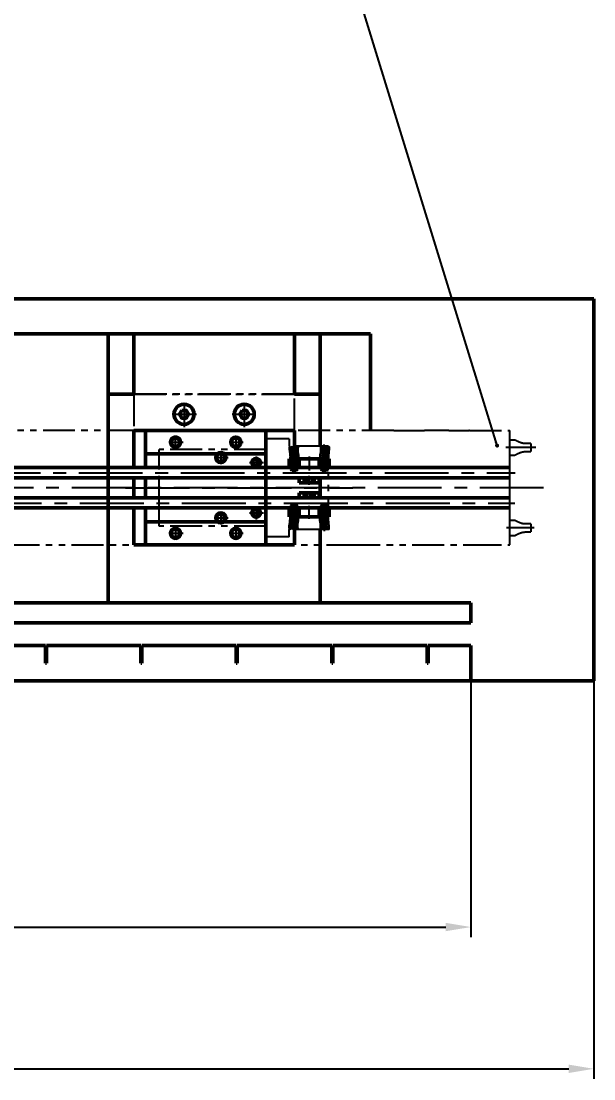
# Model space of a CAD drawing. Header units: millimetres. Extents: x 0 to 1189, y 0 to 841.
# Drawn here: x 484.8 to 598.9, y 188.4 to 398.9 of the extents above; entities that cross this region are included whole.
import ezdxf

# ---------------------------------------------------------------- set-up
doc = ezdxf.new("R2010")
doc.units = ezdxf.units.MM
doc.header["$PDSIZE"] = -1
doc.linetypes.add('CENTERX2', pattern=[20.32, 12.7, -2.54, 2.54, -2.54])
doc.linetypes.add('PHANTOM', pattern=[12.7, 6.35, -1.27, 1.27, -1.27, 1.27, -1.27])
for name, color, linetype in [('中心线', 1, 'CENTERX2'), ('剖面线', 6, 'Continuous'), ('双点划线', 2, 'PHANTOM'), ('尺寸线', 3, 'Continuous'), ('符号', 4, 'Continuous')]:
    doc.layers.add(name, color=color, linetype=linetype)
doc.layers.add('粗实线', color=255, linetype='Continuous', lineweight=50)
doc.dimstyles.new('SLDDIMSTYLE1', dxfattribs={"dimtxt": 0.18, "dimasz": 0.8, "dimexe": 0, "dimexo": 0.0625, "dimgap": 0, "dimtad": 0, "dimtih": 1, "dimtoh": 1, "dimdec": 0, "dimrnd": 1e-09, "dimzin": 0, "dimdsep": 46, "dimtxsty": 'Standard', "dimblk1": 'DOT', "dimblk2": 'DOT', "dimsah": 1, "dimcen": 0.09, "dimadec": 0, "dimazin": 0, "dimtfac": 0.8, "dimtdec": 0, "dimtofl": 0, "dimtmove": 0, "dimatfit": 3, "dimldrblk": 'DOT', "dimfxl": 0, "dimfrac": 2, "dimtolj": 1, "dimtzin": 0, "dimarcsym": 0})
doc.dimstyles.new('副本 ISO-25', dxfattribs={"dimscale": 2, "dimtxt": 2.5, "dimasz": 2.5, "dimexe": 1, "dimexo": 0, "dimtad": 1, "dimtoh": 1, "dimlfac": 5, "dimdsep": 46, "dimtxsty": 'Standard', "dimcen": 2.5, "dimclrd": 3, "dimclre": 3, "dimadec": 0, "dimazin": 0, "dimtfac": 1, "dimtmove": 0, "dimatfit": 3, "dimfxl": 0, "dimarcsym": 0})

# ---------------------------------------------------------------- blocks, each defined once
blk = doc.blocks.new('_Dot')
at = {"color": 0, "linetype": 'ByBlock', "lineweight": -2}
blk.add_line((-0.5, 0), (-1, 0), dxfattribs=at)
at = {"color": 0, "linetype": 'ByBlock', "const_width": 0.5}
blk.add_lwpolyline([(-0.25, 0, 1), (0.25, 0, 1)], format="xyb", close=True, dxfattribs=at)
blk = doc.blocks.new('*D162')
at = {"layer": 'Defpoints', "color": 0}
for p in [(598.9, 267.67), (138.9, 215.67), (598.9, 190.45)]:
    blk.add_point(p, dxfattribs=at)
at = {"layer": '尺寸线', "color": 3, "lineweight": -2}
for p, q in [((598.9, 267.67), (598.9, 188.45)), ((138.9, 215.67), (138.9, 188.45)), ((143.9, 190.45), (593.9, 190.45))]:
    blk.add_line(p, q, dxfattribs=at)
at = {"layer": '尺寸线', "color": 3}
for points in [[(143.9, 191.28), (143.9, 189.62), (138.9, 190.45)], [(593.9, 191.28), (593.9, 189.62), (598.9, 190.45)]]:
    blk.add_solid(points, dxfattribs=at)
at = {"layer": '尺寸线', "color": 0, "insert": (368.9, 194.2), "char_height": 5, "attachment_point": 5}
blk.add_mtext('2800', dxfattribs=at)
blk = doc.blocks.new('*D163')
at = {"layer": 'Defpoints', "color": 0}
for p in [(373.4, 267.67), (574.4, 267.67), (574.4, 218.65)]:
    blk.add_point(p, dxfattribs=at)
at = {"layer": '尺寸线', "color": 3, "lineweight": -2}
for p, q in [((373.4, 267.67), (373.4, 216.65)), ((574.4, 267.67), (574.4, 216.65)), ((378.4, 218.65), (569.4, 218.65))]:
    blk.add_line(p, q, dxfattribs=at)
at = {"layer": '尺寸线', "color": 3}
for points in [[(378.4, 219.49), (378.4, 217.82), (373.4, 218.65)], [(569.4, 219.49), (569.4, 217.82), (574.4, 218.65)]]:
    blk.add_solid(points, dxfattribs=at)
at = {"layer": '尺寸线', "color": 0, "insert": (473.9, 222.4), "char_height": 5, "attachment_point": 5}
blk.add_mtext('1505', dxfattribs=at)

msp = doc.modelspace()

# ---------------------------------------------------------------- hatches: boundary and pattern name
at = {"layer": '剖面线'}
h = msp.add_hatch(dxfattribs=at)
h.set_pattern_fill('ANSI31', color=256, scale=0.1)
edge = h.paths.add_edge_path()
edge.add_line((538.9603, 314.3306), (538.2826, 314.3306))
edge.add_spline(control_points=[(538.2826, 314.3306), (538.2627, 314.2237), (538.181, 313.6395), (538.351, 312.8018), (538.4562, 312.072), (538.4763, 311.8306)], knot_values=[0.81672951, 0.81672951, 0.81672951, 0.81672951, 1.14486421, 2.60428999, 3.32940015, 3.32940015, 3.32940015, 3.32940015], degree=3, periodic=0)
edge.add_line((538.4763, 311.8306), (538.9603, 311.8306))
edge.add_line((538.9603, 311.8306), (538.9603, 313.0306))
edge.add_line((538.9603, 313.0306), (538.9603, 314.3306))
edge = h.paths.add_edge_path()
edge.add_spline(control_points=[(540.0778, 311.8306), (540.0937, 311.9575), (540.1432, 312.5455), (539.8629, 313.3809), (539.9702, 314.0814), (540.0302, 314.3306)], knot_values=[0.75112473, 0.75112473, 0.75112473, 0.75112473, 1.13114053, 2.51048572, 3.2751114, 3.2751114, 3.2751114, 3.2751114], degree=3, periodic=0)
edge.add_line((540.0302, 314.3306), (539.4603, 314.3306))
edge.add_line((539.4603, 314.3306), (539.4603, 313.0306))
edge.add_line((539.4603, 313.0306), (539.4603, 311.8306))
edge.add_line((539.4603, 311.8306), (539.5603, 311.8306))
edge.add_line((539.5603, 311.8306), (540.0778, 311.8306))
h.paths.add_polyline_path([(539.4603, 314.3306), (539.4103, 314.3306), (539.4103, 313.0806), (539.4603, 313.0306)])
h.paths.add_polyline_path([(539.0103, 314.3306), (538.9603, 314.3306), (538.9603, 313.0306), (539.0103, 313.0806)])
h = msp.add_hatch(dxfattribs=at)
h.set_pattern_fill('ANSI31', color=256, scale=0.1)
edge = h.paths.add_edge_path()
edge.add_line((545.4603, 314.3306), (546.138, 314.3306))
edge.add_spline(control_points=[(546.138, 314.3306), (546.1579, 314.2237), (546.2396, 313.6395), (546.0696, 312.8018), (545.9644, 312.072), (545.9443, 311.8306)], knot_values=[0.81672951, 0.81672951, 0.81672951, 0.81672951, 1.14486421, 2.60428999, 3.32940015, 3.32940015, 3.32940015, 3.32940015], degree=3, periodic=0)
edge.add_line((545.9443, 311.8306), (545.4603, 311.8306))
edge.add_line((545.4603, 311.8306), (545.4603, 313.0306))
edge.add_line((545.4603, 313.0306), (545.4603, 314.3306))
edge = h.paths.add_edge_path()
edge.add_spline(control_points=[(544.3428, 311.8306), (544.3269, 311.9575), (544.2773, 312.5455), (544.5576, 313.3809), (544.4504, 314.0814), (544.3904, 314.3306)], knot_values=[0.75112473, 0.75112473, 0.75112473, 0.75112473, 1.13114053, 2.51048572, 3.2751114, 3.2751114, 3.2751114, 3.2751114], degree=3, periodic=0)
edge.add_line((544.3904, 314.3306), (544.9603, 314.3306))
edge.add_line((544.9603, 314.3306), (544.9603, 313.0306))
edge.add_line((544.9603, 313.0306), (544.9603, 311.8306))
edge.add_line((544.9603, 311.8306), (544.8603, 311.8306))
edge.add_line((544.8603, 311.8306), (544.3428, 311.8306))
h.paths.add_polyline_path([(544.9603, 314.3306), (545.0103, 314.3306), (545.0103, 313.0806), (544.9603, 313.0306)])
h.paths.add_polyline_path([(545.4103, 314.3306), (545.4603, 314.3306), (545.4603, 313.0306), (545.4103, 313.0806)])
h = msp.add_hatch(dxfattribs=at)
h.set_pattern_fill('ANSI31', color=256, scale=0.1, angle=90)
edge = h.paths.add_edge_path()
edge.add_line((538.8603, 311.8306), (538.4763, 311.8306))
edge.add_spline(control_points=[(538.4763, 311.8306), (538.4785, 311.8049), (538.4805, 311.7791), (538.4823, 311.7534)], knot_values=[3.32940015, 3.32940015, 3.32940015, 3.32940015, 3.40673486, 3.40673486, 3.40673486, 3.40673486], degree=3, periodic=0)
edge.add_spline(control_points=[(538.4823, 311.7534), (538.4885, 311.665), (538.4926, 311.5767), (538.494, 311.4886)], knot_values=[3.40673486, 3.40673486, 3.40673486, 3.40673486, 3.6725609, 3.6725609, 3.6725609, 3.6725609], degree=3, periodic=0)
edge.add_spline(control_points=[(538.494, 311.4886), (538.4953, 311.4141), (538.4946, 311.3398), (538.4918, 311.2655)], knot_values=[3.6725609, 3.6725609, 3.6725609, 3.6725609, 3.89739055, 3.89739055, 3.89739055, 3.89739055], degree=3, periodic=0)
edge.add_spline(control_points=[(538.4918, 311.2655), (538.4902, 311.2234), (538.4855, 311.1372), (538.4777, 311.0513), (538.4729, 311.0073)], knot_values=[3.89739055, 3.89739055, 3.89739055, 3.89739055, 4.02508455, 4.15888403, 4.15888403, 4.15888403, 4.15888403], degree=3, periodic=0)
edge.add_spline(control_points=[(538.4729, 311.0073), (538.4609, 310.8977), (538.4442, 310.7884), (538.4239, 310.6793)], knot_values=[4.15888403, 4.15888403, 4.15888403, 4.15888403, 4.49301728, 4.49301728, 4.49301728, 4.49301728], degree=3, periodic=0)
edge.add_spline(control_points=[(538.4239, 310.6793), (538.4071, 310.5892), (538.3879, 310.4993), (538.3667, 310.4095)], knot_values=[4.49301728, 4.49301728, 4.49301728, 4.49301728, 4.76923189, 4.76923189, 4.76923189, 4.76923189], degree=3, periodic=0)
edge.add_spline(control_points=[(538.3667, 310.4095), (538.3389, 310.2913), (538.3078, 310.1734), (538.275, 310.0556)], knot_values=[4.76923189, 4.76923189, 4.76923189, 4.76923189, 5.13284804, 5.13284804, 5.13284804, 5.13284804], degree=3, periodic=0)
edge.add_line((538.275, 310.0556), (538.8603, 310.0556))
edge.add_line((538.8603, 310.0556), (538.8603, 311.8306))
edge = h.paths.add_edge_path()
edge.add_spline(control_points=[(540.0089, 311.3783), (540.0316, 311.524), (540.0572, 311.6704), (540.076, 311.8168)], knot_values=[3.28886273, 3.28886273, 3.28886273, 3.28886273, 3.72730262, 3.72730262, 3.72730262, 3.72730262], degree=3, periodic=0)
edge.add_spline(control_points=[(540.076, 311.8168), (540.0766, 311.8214), (540.0772, 311.826), (540.0778, 311.8306)], knot_values=[3.2751114, 3.2751114, 3.2751114, 3.2751114, 3.28886273, 3.28886273, 3.28886273, 3.28886273], degree=3, periodic=0)
edge.add_line((540.0778, 311.8306), (539.5603, 311.8306))
edge.add_line((539.5603, 311.8306), (539.5603, 310.0556))
edge.add_line((539.5603, 310.0556), (540.0992, 310.0556))
edge.add_spline(control_points=[(540.0992, 310.0556), (540.0795, 310.1135), (540.0612, 310.1714), (540.0447, 310.2295)], knot_values=[4.89964344, 4.89964344, 4.89964344, 4.89964344, 5.08111219, 5.08111219, 5.08111219, 5.08111219], degree=3, periodic=0)
edge.add_spline(control_points=[(540.0447, 310.2295), (540.0322, 310.2735), (540.0207, 310.3176), (540.0104, 310.3618)], knot_values=[4.76213107, 4.76213107, 4.76213107, 4.76213107, 4.89964344, 4.89964344, 4.89964344, 4.89964344], degree=3, periodic=0)
edge.add_spline(control_points=[(540.0104, 310.3618), (539.9978, 310.4159), (539.9871, 310.4701), (539.9785, 310.5245)], knot_values=[4.59392846, 4.59392846, 4.59392846, 4.59392846, 4.76213107, 4.76213107, 4.76213107, 4.76213107], degree=3, periodic=0)
edge.add_spline(control_points=[(539.9785, 310.5245), (539.9716, 310.5678), (539.9662, 310.6113), (539.9623, 310.6548)], knot_values=[4.45980593, 4.45980593, 4.45980593, 4.45980593, 4.59392846, 4.59392846, 4.59392846, 4.59392846], degree=3, periodic=0)
edge.add_spline(control_points=[(539.9623, 310.6548), (539.9607, 310.6722), (539.958, 310.7082), (539.9564, 310.7443), (539.9559, 310.7629)], knot_values=[4.34920289, 4.34920289, 4.34920289, 4.34920289, 4.40274412, 4.45980593, 4.45980593, 4.45980593, 4.45980593], degree=3, periodic=0)
edge.add_spline(control_points=[(539.9559, 310.7629), (539.9546, 310.8065), (539.9548, 310.8501), (539.9563, 310.8939)], knot_values=[4.21581032, 4.21581032, 4.21581032, 4.21581032, 4.34920289, 4.34920289, 4.34920289, 4.34920289], degree=3, periodic=0)
edge.add_spline(control_points=[(539.9563, 310.8939), (539.9616, 311.0542), (539.9835, 311.2158), (540.0089, 311.3783)], knot_values=[3.72730262, 3.72730262, 3.72730262, 3.72730262, 4.21581032, 4.21581032, 4.21581032, 4.21581032], degree=3, periodic=0)
h = msp.add_hatch(dxfattribs=at)
h.set_pattern_fill('ANSI31', color=256, scale=0.1, angle=90)
edge = h.paths.add_edge_path()
edge.add_line((545.5603, 311.8306), (545.9443, 311.8306))
edge.add_spline(control_points=[(545.9443, 311.8306), (545.9421, 311.8049), (545.9401, 311.7791), (545.9383, 311.7534)], knot_values=[3.32940015, 3.32940015, 3.32940015, 3.32940015, 3.40673486, 3.40673486, 3.40673486, 3.40673486], degree=3, periodic=0)
edge.add_spline(control_points=[(545.9383, 311.7534), (545.9321, 311.665), (545.928, 311.5767), (545.9266, 311.4886)], knot_values=[3.40673486, 3.40673486, 3.40673486, 3.40673486, 3.6725609, 3.6725609, 3.6725609, 3.6725609], degree=3, periodic=0)
edge.add_spline(control_points=[(545.9266, 311.4886), (545.9253, 311.4141), (545.926, 311.3398), (545.9288, 311.2655)], knot_values=[3.6725609, 3.6725609, 3.6725609, 3.6725609, 3.89739055, 3.89739055, 3.89739055, 3.89739055], degree=3, periodic=0)
edge.add_spline(control_points=[(545.9288, 311.2655), (545.9304, 311.2234), (545.9351, 311.1372), (545.9429, 311.0513), (545.9477, 311.0073)], knot_values=[3.89739055, 3.89739055, 3.89739055, 3.89739055, 4.02508455, 4.15888403, 4.15888403, 4.15888403, 4.15888403], degree=3, periodic=0)
edge.add_spline(control_points=[(545.9477, 311.0073), (545.9597, 310.8977), (545.9763, 310.7884), (545.9967, 310.6793)], knot_values=[4.15888403, 4.15888403, 4.15888403, 4.15888403, 4.49301728, 4.49301728, 4.49301728, 4.49301728], degree=3, periodic=0)
edge.add_spline(control_points=[(545.9967, 310.6793), (546.0135, 310.5892), (546.0327, 310.4993), (546.0539, 310.4095)], knot_values=[4.49301728, 4.49301728, 4.49301728, 4.49301728, 4.76923189, 4.76923189, 4.76923189, 4.76923189], degree=3, periodic=0)
edge.add_spline(control_points=[(546.0539, 310.4095), (546.0817, 310.2913), (546.1128, 310.1734), (546.1456, 310.0556)], knot_values=[4.76923189, 4.76923189, 4.76923189, 4.76923189, 5.13284804, 5.13284804, 5.13284804, 5.13284804], degree=3, periodic=0)
edge.add_line((546.1456, 310.0556), (545.5603, 310.0556))
edge.add_line((545.5603, 310.0556), (545.5603, 311.8306))
edge = h.paths.add_edge_path()
edge.add_spline(control_points=[(544.4117, 311.3783), (544.3889, 311.524), (544.3634, 311.6704), (544.3446, 311.8168)], knot_values=[3.28886273, 3.28886273, 3.28886273, 3.28886273, 3.72730262, 3.72730262, 3.72730262, 3.72730262], degree=3, periodic=0)
edge.add_spline(control_points=[(544.3446, 311.8168), (544.344, 311.8214), (544.3434, 311.826), (544.3428, 311.8306)], knot_values=[3.2751114, 3.2751114, 3.2751114, 3.2751114, 3.28886273, 3.28886273, 3.28886273, 3.28886273], degree=3, periodic=0)
edge.add_line((544.3428, 311.8306), (544.8603, 311.8306))
edge.add_line((544.8603, 311.8306), (544.8603, 310.0556))
edge.add_line((544.8603, 310.0556), (544.3214, 310.0556))
edge.add_spline(control_points=[(544.3214, 310.0556), (544.341, 310.1135), (544.3593, 310.1714), (544.3759, 310.2295)], knot_values=[4.89964344, 4.89964344, 4.89964344, 4.89964344, 5.08111219, 5.08111219, 5.08111219, 5.08111219], degree=3, periodic=0)
edge.add_spline(control_points=[(544.3759, 310.2295), (544.3884, 310.2735), (544.3999, 310.3176), (544.4102, 310.3618)], knot_values=[4.76213107, 4.76213107, 4.76213107, 4.76213107, 4.89964344, 4.89964344, 4.89964344, 4.89964344], degree=3, periodic=0)
edge.add_spline(control_points=[(544.4102, 310.3618), (544.4228, 310.4159), (544.4335, 310.4701), (544.4421, 310.5245)], knot_values=[4.59392846, 4.59392846, 4.59392846, 4.59392846, 4.76213107, 4.76213107, 4.76213107, 4.76213107], degree=3, periodic=0)
edge.add_spline(control_points=[(544.4421, 310.5245), (544.4489, 310.5678), (544.4544, 310.6113), (544.4583, 310.6548)], knot_values=[4.45980593, 4.45980593, 4.45980593, 4.45980593, 4.59392846, 4.59392846, 4.59392846, 4.59392846], degree=3, periodic=0)
edge.add_spline(control_points=[(544.4583, 310.6548), (544.4599, 310.6722), (544.4626, 310.7082), (544.4642, 310.7443), (544.4647, 310.7629)], knot_values=[4.34920289, 4.34920289, 4.34920289, 4.34920289, 4.40274412, 4.45980593, 4.45980593, 4.45980593, 4.45980593], degree=3, periodic=0)
edge.add_spline(control_points=[(544.4647, 310.7629), (544.466, 310.8065), (544.4658, 310.8501), (544.4643, 310.8939)], knot_values=[4.21581032, 4.21581032, 4.21581032, 4.21581032, 4.34920289, 4.34920289, 4.34920289, 4.34920289], degree=3, periodic=0)
edge.add_spline(control_points=[(544.4643, 310.8939), (544.4589, 311.0542), (544.437, 311.2158), (544.4117, 311.3783)], knot_values=[3.72730262, 3.72730262, 3.72730262, 3.72730262, 4.21581032, 4.21581032, 4.21581032, 4.21581032], degree=3, periodic=0)
h = msp.add_hatch(dxfattribs=at)
h.set_pattern_fill('ANSI31', color=256, scale=0.1, angle=90)
edge = h.paths.add_edge_path()
edge.add_line((538.8603, 300.2806), (538.4763, 300.2806))
edge.add_spline(control_points=[(538.4763, 300.2806), (538.4785, 300.3063), (538.4805, 300.3321), (538.4823, 300.3578)], knot_values=[3.32940015, 3.32940015, 3.32940015, 3.32940015, 3.40673486, 3.40673486, 3.40673486, 3.40673486], degree=3, periodic=0)
edge.add_spline(control_points=[(538.4823, 300.3578), (538.4885, 300.4462), (538.4926, 300.5345), (538.494, 300.6226)], knot_values=[3.40673486, 3.40673486, 3.40673486, 3.40673486, 3.6725609, 3.6725609, 3.6725609, 3.6725609], degree=3, periodic=0)
edge.add_spline(control_points=[(538.494, 300.6226), (538.4953, 300.6971), (538.4946, 300.7714), (538.4918, 300.8457)], knot_values=[3.6725609, 3.6725609, 3.6725609, 3.6725609, 3.89739055, 3.89739055, 3.89739055, 3.89739055], degree=3, periodic=0)
edge.add_spline(control_points=[(538.4918, 300.8457), (538.4902, 300.8878), (538.4855, 300.974), (538.4777, 301.0599), (538.4729, 301.1039)], knot_values=[3.89739055, 3.89739055, 3.89739055, 3.89739055, 4.02508455, 4.15888403, 4.15888403, 4.15888403, 4.15888403], degree=3, periodic=0)
edge.add_spline(control_points=[(538.4729, 301.1039), (538.4609, 301.2135), (538.4442, 301.3228), (538.4239, 301.4319)], knot_values=[4.15888403, 4.15888403, 4.15888403, 4.15888403, 4.49301728, 4.49301728, 4.49301728, 4.49301728], degree=3, periodic=0)
edge.add_spline(control_points=[(538.4239, 301.4319), (538.4071, 301.522), (538.3879, 301.6119), (538.3667, 301.7017)], knot_values=[4.49301728, 4.49301728, 4.49301728, 4.49301728, 4.76923189, 4.76923189, 4.76923189, 4.76923189], degree=3, periodic=0)
edge.add_spline(control_points=[(538.3667, 301.7017), (538.3389, 301.8199), (538.3078, 301.9378), (538.275, 302.0556)], knot_values=[4.76923189, 4.76923189, 4.76923189, 4.76923189, 5.13284804, 5.13284804, 5.13284804, 5.13284804], degree=3, periodic=0)
edge.add_line((538.275, 302.0556), (538.8603, 302.0556))
edge.add_line((538.8603, 302.0556), (538.8603, 300.2806))
edge = h.paths.add_edge_path()
edge.add_spline(control_points=[(540.0089, 300.7329), (540.0316, 300.5872), (540.0572, 300.4408), (540.076, 300.2944)], knot_values=[3.28886273, 3.28886273, 3.28886273, 3.28886273, 3.72730262, 3.72730262, 3.72730262, 3.72730262], degree=3, periodic=0)
edge.add_spline(control_points=[(540.076, 300.2944), (540.0766, 300.2898), (540.0772, 300.2852), (540.0778, 300.2806)], knot_values=[3.2751114, 3.2751114, 3.2751114, 3.2751114, 3.28886273, 3.28886273, 3.28886273, 3.28886273], degree=3, periodic=0)
edge.add_line((540.0778, 300.2806), (539.5603, 300.2806))
edge.add_line((539.5603, 300.2806), (539.5603, 302.0556))
edge.add_line((539.5603, 302.0556), (540.0992, 302.0556))
edge.add_spline(control_points=[(540.0992, 302.0556), (540.0795, 301.9977), (540.0612, 301.9398), (540.0447, 301.8817)], knot_values=[4.89964344, 4.89964344, 4.89964344, 4.89964344, 5.08111219, 5.08111219, 5.08111219, 5.08111219], degree=3, periodic=0)
edge.add_spline(control_points=[(540.0447, 301.8817), (540.0322, 301.8377), (540.0207, 301.7936), (540.0104, 301.7494)], knot_values=[4.76213107, 4.76213107, 4.76213107, 4.76213107, 4.89964344, 4.89964344, 4.89964344, 4.89964344], degree=3, periodic=0)
edge.add_spline(control_points=[(540.0104, 301.7494), (539.9978, 301.6953), (539.9871, 301.6411), (539.9785, 301.5867)], knot_values=[4.59392846, 4.59392846, 4.59392846, 4.59392846, 4.76213107, 4.76213107, 4.76213107, 4.76213107], degree=3, periodic=0)
edge.add_spline(control_points=[(539.9785, 301.5867), (539.9716, 301.5434), (539.9662, 301.4999), (539.9623, 301.4564)], knot_values=[4.45980593, 4.45980593, 4.45980593, 4.45980593, 4.59392846, 4.59392846, 4.59392846, 4.59392846], degree=3, periodic=0)
edge.add_spline(control_points=[(539.9623, 301.4564), (539.9607, 301.439), (539.958, 301.403), (539.9564, 301.3669), (539.9559, 301.3483)], knot_values=[4.34920289, 4.34920289, 4.34920289, 4.34920289, 4.40274412, 4.45980593, 4.45980593, 4.45980593, 4.45980593], degree=3, periodic=0)
edge.add_spline(control_points=[(539.9559, 301.3483), (539.9546, 301.3047), (539.9548, 301.2611), (539.9563, 301.2173)], knot_values=[4.21581032, 4.21581032, 4.21581032, 4.21581032, 4.34920289, 4.34920289, 4.34920289, 4.34920289], degree=3, periodic=0)
edge.add_spline(control_points=[(539.9563, 301.2173), (539.9616, 301.057), (539.9835, 300.8954), (540.0089, 300.7329)], knot_values=[3.72730262, 3.72730262, 3.72730262, 3.72730262, 4.21581032, 4.21581032, 4.21581032, 4.21581032], degree=3, periodic=0)
h = msp.add_hatch(dxfattribs=at)
h.set_pattern_fill('ANSI31', color=256, scale=0.1, angle=90)
edge = h.paths.add_edge_path()
edge.add_line((545.5603, 300.2806), (545.9443, 300.2806))
edge.add_spline(control_points=[(545.9443, 300.2806), (545.9421, 300.3063), (545.9401, 300.3321), (545.9383, 300.3578)], knot_values=[3.32940015, 3.32940015, 3.32940015, 3.32940015, 3.40673486, 3.40673486, 3.40673486, 3.40673486], degree=3, periodic=0)
edge.add_spline(control_points=[(545.9383, 300.3578), (545.9321, 300.4462), (545.928, 300.5345), (545.9266, 300.6226)], knot_values=[3.40673486, 3.40673486, 3.40673486, 3.40673486, 3.6725609, 3.6725609, 3.6725609, 3.6725609], degree=3, periodic=0)
edge.add_spline(control_points=[(545.9266, 300.6226), (545.9253, 300.6971), (545.926, 300.7714), (545.9288, 300.8457)], knot_values=[3.6725609, 3.6725609, 3.6725609, 3.6725609, 3.89739055, 3.89739055, 3.89739055, 3.89739055], degree=3, periodic=0)
edge.add_spline(control_points=[(545.9288, 300.8457), (545.9304, 300.8878), (545.9351, 300.974), (545.9429, 301.0599), (545.9477, 301.1039)], knot_values=[3.89739055, 3.89739055, 3.89739055, 3.89739055, 4.02508455, 4.15888403, 4.15888403, 4.15888403, 4.15888403], degree=3, periodic=0)
edge.add_spline(control_points=[(545.9477, 301.1039), (545.9597, 301.2135), (545.9763, 301.3228), (545.9967, 301.4319)], knot_values=[4.15888403, 4.15888403, 4.15888403, 4.15888403, 4.49301728, 4.49301728, 4.49301728, 4.49301728], degree=3, periodic=0)
edge.add_spline(control_points=[(545.9967, 301.4319), (546.0135, 301.522), (546.0327, 301.6119), (546.0539, 301.7017)], knot_values=[4.49301728, 4.49301728, 4.49301728, 4.49301728, 4.76923189, 4.76923189, 4.76923189, 4.76923189], degree=3, periodic=0)
edge.add_spline(control_points=[(546.0539, 301.7017), (546.0817, 301.8199), (546.1128, 301.9378), (546.1456, 302.0556)], knot_values=[4.76923189, 4.76923189, 4.76923189, 4.76923189, 5.13284804, 5.13284804, 5.13284804, 5.13284804], degree=3, periodic=0)
edge.add_line((546.1456, 302.0556), (545.5603, 302.0556))
edge.add_line((545.5603, 302.0556), (545.5603, 300.2806))
edge = h.paths.add_edge_path()
edge.add_spline(control_points=[(544.4117, 300.7329), (544.3889, 300.5872), (544.3634, 300.4408), (544.3446, 300.2944)], knot_values=[3.28886273, 3.28886273, 3.28886273, 3.28886273, 3.72730262, 3.72730262, 3.72730262, 3.72730262], degree=3, periodic=0)
edge.add_spline(control_points=[(544.3446, 300.2944), (544.344, 300.2898), (544.3434, 300.2852), (544.3428, 300.2806)], knot_values=[3.2751114, 3.2751114, 3.2751114, 3.2751114, 3.28886273, 3.28886273, 3.28886273, 3.28886273], degree=3, periodic=0)
edge.add_line((544.3428, 300.2806), (544.8603, 300.2806))
edge.add_line((544.8603, 300.2806), (544.8603, 302.0556))
edge.add_line((544.8603, 302.0556), (544.3214, 302.0556))
edge.add_spline(control_points=[(544.3214, 302.0556), (544.341, 301.9977), (544.3593, 301.9398), (544.3759, 301.8817)], knot_values=[4.89964344, 4.89964344, 4.89964344, 4.89964344, 5.08111219, 5.08111219, 5.08111219, 5.08111219], degree=3, periodic=0)
edge.add_spline(control_points=[(544.3759, 301.8817), (544.3884, 301.8377), (544.3999, 301.7936), (544.4102, 301.7494)], knot_values=[4.76213107, 4.76213107, 4.76213107, 4.76213107, 4.89964344, 4.89964344, 4.89964344, 4.89964344], degree=3, periodic=0)
edge.add_spline(control_points=[(544.4102, 301.7494), (544.4228, 301.6953), (544.4335, 301.6411), (544.4421, 301.5867)], knot_values=[4.59392846, 4.59392846, 4.59392846, 4.59392846, 4.76213107, 4.76213107, 4.76213107, 4.76213107], degree=3, periodic=0)
edge.add_spline(control_points=[(544.4421, 301.5867), (544.4489, 301.5434), (544.4544, 301.4999), (544.4583, 301.4564)], knot_values=[4.45980593, 4.45980593, 4.45980593, 4.45980593, 4.59392846, 4.59392846, 4.59392846, 4.59392846], degree=3, periodic=0)
edge.add_spline(control_points=[(544.4583, 301.4564), (544.4599, 301.439), (544.4626, 301.403), (544.4642, 301.3669), (544.4647, 301.3483)], knot_values=[4.34920289, 4.34920289, 4.34920289, 4.34920289, 4.40274412, 4.45980593, 4.45980593, 4.45980593, 4.45980593], degree=3, periodic=0)
edge.add_spline(control_points=[(544.4647, 301.3483), (544.466, 301.3047), (544.4658, 301.2611), (544.4643, 301.2173)], knot_values=[4.21581032, 4.21581032, 4.21581032, 4.21581032, 4.34920289, 4.34920289, 4.34920289, 4.34920289], degree=3, periodic=0)
edge.add_spline(control_points=[(544.4643, 301.2173), (544.4589, 301.057), (544.437, 300.8954), (544.4117, 300.7329)], knot_values=[3.72730262, 3.72730262, 3.72730262, 3.72730262, 4.21581032, 4.21581032, 4.21581032, 4.21581032], degree=3, periodic=0)
h = msp.add_hatch(dxfattribs=at)
h.set_pattern_fill('ANSI31', color=256, scale=0.1)
edge = h.paths.add_edge_path()
edge.add_line((538.9603, 297.7806), (538.2826, 297.7806))
edge.add_spline(control_points=[(538.2826, 297.7806), (538.2627, 297.8875), (538.181, 298.4717), (538.351, 299.3094), (538.4562, 300.0392), (538.4763, 300.2806)], knot_values=[0.81672951, 0.81672951, 0.81672951, 0.81672951, 1.14486421, 2.60428999, 3.32940015, 3.32940015, 3.32940015, 3.32940015], degree=3, periodic=0)
edge.add_line((538.4763, 300.2806), (538.9603, 300.2806))
edge.add_line((538.9603, 300.2806), (538.9603, 299.0806))
edge.add_line((538.9603, 299.0806), (538.9603, 297.7806))
edge = h.paths.add_edge_path()
edge.add_spline(control_points=[(540.0778, 300.2806), (540.0937, 300.1537), (540.1432, 299.5657), (539.8629, 298.7303), (539.9702, 298.0298), (540.0302, 297.7806)], knot_values=[0.75112473, 0.75112473, 0.75112473, 0.75112473, 1.13114053, 2.51048572, 3.2751114, 3.2751114, 3.2751114, 3.2751114], degree=3, periodic=0)
edge.add_line((540.0302, 297.7806), (539.4603, 297.7806))
edge.add_line((539.4603, 297.7806), (539.4603, 299.0806))
edge.add_line((539.4603, 299.0806), (539.4603, 300.2806))
edge.add_line((539.4603, 300.2806), (539.5603, 300.2806))
edge.add_line((539.5603, 300.2806), (540.0778, 300.2806))
h.paths.add_polyline_path([(539.4603, 297.7806), (539.4103, 297.7806), (539.4103, 299.0306), (539.4603, 299.0806)])
h.paths.add_polyline_path([(539.0103, 297.7806), (538.9603, 297.7806), (538.9603, 299.0806), (539.0103, 299.0306)])
h = msp.add_hatch(dxfattribs=at)
h.set_pattern_fill('ANSI31', color=256, scale=0.1)
edge = h.paths.add_edge_path()
edge.add_line((545.4603, 297.7806), (546.138, 297.7806))
edge.add_spline(control_points=[(546.138, 297.7806), (546.1579, 297.8875), (546.2396, 298.4717), (546.0696, 299.3094), (545.9644, 300.0392), (545.9443, 300.2806)], knot_values=[0.81672951, 0.81672951, 0.81672951, 0.81672951, 1.14486421, 2.60428999, 3.32940015, 3.32940015, 3.32940015, 3.32940015], degree=3, periodic=0)
edge.add_line((545.9443, 300.2806), (545.4603, 300.2806))
edge.add_line((545.4603, 300.2806), (545.4603, 299.0806))
edge.add_line((545.4603, 299.0806), (545.4603, 297.7806))
edge = h.paths.add_edge_path()
edge.add_spline(control_points=[(544.3428, 300.2806), (544.3269, 300.1537), (544.2773, 299.5657), (544.5576, 298.7303), (544.4504, 298.0298), (544.3904, 297.7806)], knot_values=[0.75112473, 0.75112473, 0.75112473, 0.75112473, 1.13114053, 2.51048572, 3.2751114, 3.2751114, 3.2751114, 3.2751114], degree=3, periodic=0)
edge.add_line((544.3904, 297.7806), (544.9603, 297.7806))
edge.add_line((544.9603, 297.7806), (544.9603, 299.0806))
edge.add_line((544.9603, 299.0806), (544.9603, 300.2806))
edge.add_line((544.9603, 300.2806), (544.8603, 300.2806))
edge.add_line((544.8603, 300.2806), (544.3428, 300.2806))
h.paths.add_polyline_path([(544.9603, 297.7806), (545.0103, 297.7806), (545.0103, 299.0306), (544.9603, 299.0806)])
h.paths.add_polyline_path([(545.4103, 297.7806), (545.4603, 297.7806), (545.4603, 299.0806), (545.4103, 299.0306)])

# ---------------------------------------------------------------- linework, layer by layer
for p, q in [((538.9603, 313.0306), (538.9603, 314.3306)), ((539.4603, 313.0306), (539.4603, 314.3306)), ((544.9603, 313.0306), (544.9603, 314.3306)), ((545.4603, 313.0306), (545.4603, 314.3306)), ((539.0103, 313.0806), (539.0103, 310.5556)), ((539.4103, 313.0806), (539.4103, 310.5556)), ((545.0103, 313.0806), (545.0103, 310.5556)), ((545.4103, 313.0806), (545.4103, 310.5556)), ((539.0103, 299.0306), (539.0103, 301.5556)), ((539.4103, 299.0306), (539.4103, 301.5556)), ((545.0103, 299.0306), (545.0103, 301.5556)), ((545.4103, 299.0306), (545.4103, 301.5556)), ((538.9603, 299.0806), (538.9603, 297.7806)), ((539.4603, 299.0806), (539.4603, 297.7806)), ((544.9603, 299.0806), (544.9603, 297.7806)), ((545.4603, 299.0806), (545.4603, 297.7806))]:
    msp.add_line(p, q)
for points, knots in [([(538.2826, 314.3306), (538.2627, 314.2237), (538.181, 313.6395), (538.3981, 312.5699), (538.5653, 311.2366), (538.3751, 310.4145), (538.275, 310.0556)], [0.81672951, 0.81672951, 0.81672951, 0.81672951, 1.14486421, 2.60428999, 4.02508455, 5.13284804, 5.13284804, 5.13284804, 5.13284804]), ([(540.0302, 314.3306), (539.9702, 314.0814), (539.8629, 313.3809), (540.2689, 312.1711), (539.8494, 310.9723), (540.0261, 310.2708), (540.0992, 310.0556)], [0.75112473, 0.75112473, 0.75112473, 0.75112473, 1.51575042, 2.8950956, 4.40626471, 5.08111219, 5.08111219, 5.08111219, 5.08111219]), ([(544.3904, 314.3306), (544.4504, 314.0814), (544.5576, 313.3809), (544.1517, 312.1711), (544.5712, 310.9723), (544.3945, 310.2708), (544.3214, 310.0556)], [0.75112473, 0.75112473, 0.75112473, 0.75112473, 1.51575042, 2.8950956, 4.40626471, 5.08111219, 5.08111219, 5.08111219, 5.08111219]), ([(546.0603, 314.3306), (546.1579, 314.2237), (546.2396, 313.6395), (546.0225, 312.5699), (545.8553, 311.2366), (546.0455, 310.4145), (546.1456, 310.0556)], [0.81672951, 0.81672951, 0.81672951, 0.81672951, 1.14486421, 2.60428999, 4.02508455, 5.13284804, 5.13284804, 5.13284804, 5.13284804]), ([(538.2826, 297.7806), (538.2627, 297.8875), (538.181, 298.4717), (538.3981, 299.5413), (538.5653, 300.8746), (538.3751, 301.6967), (538.275, 302.0556)], [0.81672951, 0.81672951, 0.81672951, 0.81672951, 1.14486421, 2.60428999, 4.02508455, 5.13284804, 5.13284804, 5.13284804, 5.13284804]), ([(540.0302, 297.7806), (539.9702, 298.0298), (539.8629, 298.7303), (540.2689, 299.9401), (539.8494, 301.1389), (540.0261, 301.8404), (540.0992, 302.0556)], [0.75112473, 0.75112473, 0.75112473, 0.75112473, 1.51575042, 2.8950956, 4.40626471, 5.08111219, 5.08111219, 5.08111219, 5.08111219]), ([(544.3904, 297.7806), (544.4504, 298.0298), (544.5576, 298.7303), (544.1517, 299.9401), (544.5712, 301.1389), (544.3945, 301.8404), (544.3214, 302.0556)], [0.75112473, 0.75112473, 0.75112473, 0.75112473, 1.51575042, 2.8950956, 4.40626471, 5.08111219, 5.08111219, 5.08111219, 5.08111219]), ([(546.0603, 297.7806), (546.1579, 297.8875), (546.2396, 298.4717), (546.0225, 299.5413), (545.8553, 300.8746), (546.0455, 301.6967), (546.1456, 302.0556)], [0.81672951, 0.81672951, 0.81672951, 0.81672951, 1.14486421, 2.60428999, 4.02508455, 5.13284804, 5.13284804, 5.13284804, 5.13284804])]:
    msp.add_open_spline(points, degree=3, knots=knots)
at = {"layer": '中心线'}
for p, q in [((517.2794, 322.9261), (517.2794, 318.1373)), ((529.2794, 322.867), (529.2794, 318.0946)), ((514.9178, 320.6738), (519.7334, 320.6738)), ((526.8402, 320.6738), (531.5781, 320.6738)), ((515.5903, 313.9241), (515.5903, 316.4464)), ((527.5903, 316.3189), (527.5903, 313.7965)), ((514.2518, 315.1215), (517.0822, 315.1215)), ((526.2518, 315.1215), (529.0822, 315.1215)), ((539.2103, 309.2781), (539.2103, 314.5722)), ((545.2103, 309.2289), (545.2103, 314.6344)), ((587.348, 314.0556), (581.345, 314.0556)), ((523.2518, 312.0556), (526.0822, 312.0556)), ((524.5903, 313.253), (524.5903, 310.7306)), ((531.6403, 312.253), (531.6403, 309.7306)), ((542.2103, 312.2831), (542.2103, 309.4673)), ((530.3018, 311.0556), (533.1322, 311.0556)), ((374.4005, 309.0556), (583.2619, 309.0556)), ((542.2103, 306.6214), (542.2103, 308.4045)), ((588.901, 306.0556), (372.2402, 306.0556)), ((505.6486, 306.0556), (550.8843, 306.0556)), ((542.2103, 305.2795), (542.2103, 303.7123)), ((374.6245, 303.013), (583.1399, 303.013)), ((524.5903, 301.253), (524.5903, 298.7306)), ((530.3018, 301.0556), (533.1322, 301.0556)), ((531.6403, 302.253), (531.6403, 299.7306)), ((539.2103, 302.8957), (539.2103, 297.5708)), ((542.2103, 299.8417), (542.2103, 302.4695)), ((545.2103, 302.8972), (545.2103, 297.4406)), ((523.2518, 300.0556), (526.0822, 300.0556)), ((514.2518, 296.9897), (517.0822, 296.9897)), ((515.5903, 298.1871), (515.5903, 295.6648)), ((526.2518, 296.9897), (529.0822, 296.9897)), ((527.5903, 298.1871), (527.5903, 295.6648)), ((587.0028, 298.0556), (581.5311, 298.0556))]:
    msp.add_line(p, q, dxfattribs=at)
at = {"layer": '双点划线'}
for p, q in [((539.2794, 324.6738), (507.2794, 324.6738)), ((507.2794, 324.6738), (539.2794, 324.6738)), ((507.2794, 324.6738), (507.2794, 317.3647)), ((539.2794, 317.4374), (539.2794, 324.6738)), ((539.2834, 314.3306), (539.2834, 324.6738)), ((559.0542, 317.4374), (409.0294, 317.4374)), ((533.5903, 313.6806), (533.5903, 315.8056)), ((537.3403, 315.8056), (533.5903, 315.8056)), ((538.2103, 315.8056), (537.3403, 315.8056)), ((538.2103, 315.8056), (538.2103, 314.3306)), ((559.0542, 317.4374), (565.1907, 317.4374)), ((569.9907, 317.4374), (565.1907, 317.4374)), ((569.9907, 317.4374), (574.0139, 317.4374)), ((574.1544, 317.4374), (574.0139, 317.4374)), ((574.1544, 317.4374), (582.1544, 317.4374)), ((582.1544, 312.0556), (582.1544, 317.4374)), ((533.5903, 313.6806), (512.3403, 313.6806)), ((512.3403, 310.0556), (512.3403, 313.6806)), ((545.9896, 314.3306), (538.2103, 314.3306)), ((546.0603, 314.3306), (545.9896, 314.3306)), ((546.0603, 314.3306), (546.0603, 311.8306)), ((583.1544, 315.5556), (582.1544, 315.5556)), ((586.3544, 314.8556), (585.1544, 314.8556)), ((586.3544, 314.8556), (586.3544, 313.2556)), ((546.0603, 297.7806), (546.0603, 311.8306)), ((582.1544, 312.5556), (583.1544, 312.5556)), ((582.1544, 308.0556), (582.1544, 312.0556)), ((585.1544, 313.2556), (586.3544, 313.2556)), ((512.3403, 302.0556), (512.3403, 310.0556)), ((582.1544, 304.0556), (582.1544, 308.0556)), ((582.1544, 300.0556), (582.1544, 304.0556)), ((512.3403, 298.4306), (512.3403, 302.0556)), ((546.0603, 297.7806), (546.0603, 300.2806)), ((582.1544, 294.6738), (582.1544, 300.0556)), ((583.1544, 299.5556), (582.1544, 299.5556)), ((586.3544, 298.8556), (585.1544, 298.8556)), ((586.3544, 298.8556), (586.3544, 297.2556)), ((533.5903, 298.4306), (512.3403, 298.4306)), ((533.5903, 296.3056), (533.5903, 298.4306)), ((545.9896, 297.7806), (538.2103, 297.7806)), ((538.2103, 296.3056), (538.2103, 297.7806)), ((546.0603, 297.7806), (545.9896, 297.7806)), ((585.1544, 297.2556), (586.3544, 297.2556)), ((482.1637, 294.6738), (550.0139, 294.6738)), ((537.3403, 296.3056), (533.5903, 296.3056)), ((538.2103, 296.3056), (537.3403, 296.3056)), ((550.0139, 294.6738), (574.0139, 294.6738)), ((574.0139, 294.6738), (574.1544, 294.6738)), ((574.1544, 294.6738), (582.1544, 294.6738)), ((582.1544, 296.5556), (583.1544, 296.5556))]:
    msp.add_line(p, q, dxfattribs=at)
for points, knots in [([(585.1544, 314.8556), (585.0365, 314.8635), (584.8314, 314.8772), (584.5607, 314.9432), (584.3078, 315.0223), (584.0076, 315.1371), (583.6088, 315.3184), (583.3181, 315.4701), (583.1544, 315.5556)], [0, 0, 0, 0, 0.16577618, 0.28818026, 0.38893269, 0.53699819, 0.7393141, 1, 1, 1, 1]), ([(583.1544, 312.5556), (583.3181, 312.6411), (583.6088, 312.7928), (584.0076, 312.9741), (584.3078, 313.0889), (584.5607, 313.168), (584.8314, 313.234), (585.0365, 313.2477), (585.1544, 313.2556)], [0, 0, 0, 0, 0.260685897, 0.463001811, 0.611067309, 0.711819742, 0.834223821, 1, 1, 1, 1]), ([(585.1544, 298.8556), (585.0365, 298.8635), (584.8314, 298.8772), (584.5607, 298.9432), (584.3078, 299.0223), (584.0076, 299.1371), (583.6088, 299.3184), (583.3181, 299.4701), (583.1544, 299.5556)], [0, 0, 0, 0, 0.16577618, 0.28818026, 0.38893269, 0.53699819, 0.7393141, 1, 1, 1, 1]), ([(583.1544, 296.5556), (583.3181, 296.6411), (583.6088, 296.7928), (584.0076, 296.9741), (584.3078, 297.0889), (584.5607, 297.168), (584.8314, 297.234), (585.0365, 297.2477), (585.1544, 297.2556)], [0, 0, 0, 0, 0.260685897, 0.463001811, 0.611067309, 0.711819742, 0.834223821, 1, 1, 1, 1])]:
    msp.add_open_spline(points, degree=3, knots=knots, dxfattribs=at)
at = {"layer": '粗实线'}
for p, q in [((413.9029, 343.6738), (598.9029, 343.6738)), ((598.9029, 343.6738), (598.9029, 267.6738)), ((502.1544, 336.6738), (446.1544, 336.6738)), ((502.1544, 336.6738), (502.1544, 324.6738)), ((502.1544, 336.6738), (507.2794, 336.6738)), ((539.2794, 336.6738), (507.2794, 336.6738)), ((507.2794, 336.6738), (507.2794, 324.6738)), ((539.2794, 324.6738), (539.2794, 336.6738)), ((539.2794, 336.6738), (544.4044, 336.6738)), ((544.4044, 336.6738), (544.4044, 324.6738)), ((554.4044, 336.6738), (544.4044, 336.6738)), ((554.4044, 317.4374), (554.4044, 336.6738)), ((502.1544, 324.6738), (507.2794, 324.6738)), ((502.1544, 324.6738), (502.1544, 317.4374)), ((539.2794, 324.6738), (544.4044, 324.6738)), ((544.4044, 324.6738), (544.4044, 317.4374)), ((544.4044, 324.6738), (544.4044, 317.4374)), ((544.4084, 324.6738), (544.4084, 314.3306)), ((544.4084, 324.6738), (544.4084, 314.3306)), ((502.1544, 317.4374), (502.1544, 283.1738)), ((509.5903, 317.4374), (507.2834, 317.4374)), ((507.2834, 317.3647), (507.2834, 310.0556)), ((509.5903, 312.8056), (509.5903, 317.4374)), ((509.5903, 317.4374), (533.5903, 317.4374)), ((533.5903, 317.4374), (533.5903, 296.3056)), ((539.2794, 317.4374), (533.5903, 317.4374)), ((539.2834, 317.4374), (539.2834, 314.3306)), ((539.0103, 313.0806), (539.0103, 314.3306)), ((539.4103, 313.0806), (539.4103, 314.3306)), ((545.0103, 313.0806), (545.0103, 314.3306)), ((545.4103, 313.0806), (545.4103, 314.3306)), ((509.5903, 312.8056), (523.9289, 312.8056)), ((509.5903, 310.0556), (509.5903, 312.8056)), ((525.2517, 312.8056), (533.5903, 312.8056)), ((538.2103, 310.0556), (538.2103, 311.8306)), ((538.2103, 311.8306), (538.9603, 311.8306)), ((538.2103, 311.8306), (538.2103, 310.0556)), ((538.9603, 311.8306), (538.8603, 311.8306)), ((538.8603, 311.8306), (538.8603, 310.0556)), ((539.0103, 313.0806), (538.9603, 313.0306)), ((538.9603, 310.0556), (538.9603, 313.0306)), ((538.9603, 313.0306), (539.4603, 313.0306)), ((539.0103, 313.0806), (539.4103, 313.0806)), ((539.4103, 313.0806), (539.4603, 313.0306)), ((539.4603, 310.0556), (539.4603, 313.0306)), ((539.4603, 311.8306), (539.5603, 311.8306)), ((539.4603, 311.8306), (540.2103, 311.8306)), ((539.5603, 311.8306), (539.5603, 310.0556)), ((540.2103, 311.8306), (544.2103, 311.8306)), ((540.2103, 310.0556), (540.2103, 311.8306)), ((544.2103, 311.8306), (544.2103, 310.0556)), ((544.2103, 311.8306), (546.2103, 311.8306)), ((544.8603, 311.8306), (544.8603, 310.0556)), ((545.0103, 313.0806), (544.9603, 313.0306)), ((544.9603, 310.0556), (544.9603, 313.0306)), ((545.4603, 313.0306), (544.9603, 313.0306)), ((545.4103, 313.0806), (545.0103, 313.0806)), ((545.4103, 313.0806), (545.4603, 313.0306)), ((545.4603, 310.0556), (545.4603, 313.0306)), ((545.5603, 311.8306), (545.5603, 310.0556)), ((546.2103, 310.0556), (546.2103, 311.8306)), ((374.9769, 310.0556), (582.1544, 310.0556)), ((538.2103, 310.0556), (538.9603, 310.0556)), ((539.2103, 310.0556), (538.6103, 310.0556)), ((538.6103, 310.0556), (538.6103, 309.7388)), ((538.7853, 309.5404), (539.6353, 309.5404)), ((538.9603, 310.0556), (538.9603, 310.5556)), ((538.9603, 310.5556), (539.4603, 310.5556)), ((538.9603, 309.7388), (538.9603, 310.0556)), ((538.9603, 309.7388), (538.9603, 310.0556)), ((540.2103, 310.0556), (539.4603, 310.0556)), ((539.4603, 309.7388), (539.4603, 310.0556)), ((539.4603, 309.7388), (539.4603, 310.0556)), ((539.8103, 309.7388), (539.8103, 310.0556)), ((544.6103, 309.7388), (544.6103, 310.0556)), ((545.6353, 309.5404), (544.7853, 309.5404)), ((545.4603, 310.5556), (544.9603, 310.5556)), ((544.9603, 309.7388), (544.9603, 310.0556)), ((544.9603, 309.7388), (544.9603, 310.0556)), ((545.4603, 310.0556), (545.4603, 310.5556)), ((545.4603, 309.7388), (545.4603, 310.0556)), ((545.4603, 309.7388), (545.4603, 310.0556)), ((545.8103, 310.0556), (545.8103, 309.7388)), ((374.9769, 308.0556), (582.1544, 308.0556)), ((507.2834, 308.0556), (507.2834, 304.0556)), ((509.5903, 304.0556), (509.5903, 308.0556)), ((540.2103, 307.0556), (540.2103, 308.0556)), ((541.2103, 307.0556), (541.2103, 308.0556)), ((541.6103, 308.0556), (541.6103, 307.0556)), ((542.8103, 307.0556), (542.8103, 308.0556)), ((543.2103, 308.0556), (543.2103, 307.0556)), ((544.2103, 307.0556), (544.2103, 308.0556)), ((544.4084, 308.0556), (544.4084, 304.0556)), ((541.2103, 307.0556), (540.2103, 307.0556)), ((541.6103, 307.0556), (541.2103, 307.0556)), ((541.6103, 307.0556), (542.8103, 307.0556)), ((543.2103, 307.0556), (542.8103, 307.0556)), ((544.2103, 307.0556), (543.2103, 307.0556)), ((582.1544, 304.0556), (374.9769, 304.0556)), ((540.2103, 305.0556), (540.2103, 304.0556)), ((540.2103, 305.0556), (541.2103, 305.0556)), ((541.2103, 304.0556), (541.2103, 305.0556)), ((541.2103, 305.0556), (541.6103, 305.0556)), ((541.6103, 305.0556), (541.6103, 304.0556)), ((541.6103, 305.0556), (542.8103, 305.0556)), ((542.8103, 304.0556), (542.8103, 305.0556)), ((542.8103, 305.0556), (543.2103, 305.0556)), ((543.2103, 305.0556), (543.2103, 304.0556)), ((543.2103, 305.0556), (544.2103, 305.0556)), ((544.2103, 305.0556), (544.2103, 304.0556)), ((582.1544, 302.0556), (374.9769, 302.0556)), ((507.2834, 302.0556), (507.2834, 294.6738)), ((509.5903, 299.3056), (509.5903, 302.0556)), ((538.2103, 302.0556), (538.2103, 300.2806)), ((538.2103, 300.2806), (538.2103, 302.0556)), ((538.6103, 302.0556), (538.6103, 302.3724)), ((538.7853, 302.5708), (539.6353, 302.5708)), ((538.8603, 300.2806), (538.8603, 302.0556)), ((538.9603, 302.3724), (538.9603, 302.0556)), ((538.9603, 302.3724), (538.9603, 302.0556)), ((538.9603, 302.0556), (538.9603, 299.0806)), ((538.9603, 302.0556), (538.9603, 301.5556)), ((538.9603, 301.5556), (539.4603, 301.5556)), ((539.4603, 302.3724), (539.4603, 302.0556)), ((539.4603, 302.3724), (539.4603, 302.0556)), ((539.4603, 302.0556), (539.4603, 299.0806)), ((539.5603, 300.2806), (539.5603, 302.0556)), ((539.8103, 302.3724), (539.8103, 302.0556)), ((540.2103, 300.2806), (540.2103, 302.0556)), ((544.2103, 302.0556), (544.2103, 300.2806)), ((544.6103, 302.3724), (544.6103, 302.0556)), ((545.6353, 302.5708), (544.7853, 302.5708)), ((544.8603, 300.2806), (544.8603, 302.0556)), ((544.9603, 302.3724), (544.9603, 302.0556)), ((544.9603, 302.3724), (544.9603, 302.0556)), ((544.9603, 302.0556), (544.9603, 299.0806)), ((545.4603, 301.5556), (544.9603, 301.5556)), ((545.4603, 302.3724), (545.4603, 302.0556)), ((545.4603, 302.3724), (545.4603, 302.0556)), ((545.4603, 302.0556), (545.4603, 299.0806)), ((545.4603, 302.0556), (545.4603, 301.5556)), ((545.5603, 300.2806), (545.5603, 302.0556)), ((545.8103, 302.0556), (545.8103, 302.3724)), ((546.2103, 302.0556), (546.2103, 300.2806)), ((509.5903, 294.6738), (509.5903, 299.3056)), ((509.5903, 299.3056), (523.9289, 299.3056)), ((525.2517, 299.3056), (533.5903, 299.3056)), ((538.2103, 300.2806), (540.2103, 300.2806)), ((539.0103, 299.0306), (538.9603, 299.0806)), ((538.9603, 299.0806), (539.4603, 299.0806)), ((539.0103, 299.0306), (539.4103, 299.0306)), ((539.0103, 299.0306), (539.0103, 297.7806)), ((539.4103, 299.0306), (539.4603, 299.0806)), ((539.4103, 299.0306), (539.4103, 297.7806)), ((540.2103, 300.2806), (544.2103, 300.2806)), ((544.2103, 300.2806), (546.2103, 300.2806)), ((544.2103, 300.2806), (546.2103, 300.2806)), ((545.0103, 299.0306), (544.9603, 299.0806)), ((545.4603, 299.0806), (544.9603, 299.0806)), ((545.4103, 299.0306), (545.0103, 299.0306)), ((545.0103, 299.0306), (545.0103, 297.7806)), ((545.4103, 299.0306), (545.4603, 299.0806)), ((545.4103, 299.0306), (545.4103, 297.7806)), ((539.2834, 294.6738), (539.2834, 297.7806)), ((544.3904, 297.7806), (544.3904, 283.1738)), ((507.2834, 294.6738), (509.5903, 294.6738)), ((509.5903, 294.6738), (533.5903, 294.6738)), ((533.5903, 296.3056), (533.5903, 294.6738)), ((533.5903, 294.6738), (539.2834, 294.6738)), ((482.1637, 283.1738), (574.4044, 283.1738)), ((574.4044, 283.1738), (574.4044, 279.1738)), ((482.1637, 279.1738), (574.4044, 279.1738)), ((470.8907, 274.6738), (489.6907, 274.6738)), ((489.6907, 274.6738), (489.6907, 271.1738)), ((489.8907, 274.6738), (508.6907, 274.6738)), ((489.8907, 271.1738), (489.8907, 274.6738)), ((508.6907, 274.6738), (508.6907, 271.1738)), ((508.8907, 274.6738), (527.6907, 274.6738)), ((508.8907, 271.1738), (508.8907, 274.6738)), ((527.6907, 274.6738), (527.6907, 271.1738)), ((527.8907, 274.6738), (546.6907, 274.6738)), ((527.8907, 271.1738), (527.8907, 274.6738)), ((546.6907, 274.6738), (546.6907, 271.1738)), ((546.8907, 274.6738), (565.6907, 274.6738)), ((546.8907, 271.1738), (546.8907, 274.6738)), ((565.6907, 274.6738), (565.6907, 271.1738)), ((565.8907, 274.6738), (574.4044, 274.6738)), ((565.8907, 271.1738), (565.8907, 274.6738)), ((574.4044, 274.6738), (574.4044, 267.6738)), ((489.6907, 271.1738), (489.8907, 271.1738)), ((508.6907, 271.1738), (508.8907, 271.1738)), ((527.6907, 271.1738), (527.8907, 271.1738)), ((546.6907, 271.1738), (546.8907, 271.1738)), ((565.6907, 271.1738), (565.8907, 271.1738)), ((373.4044, 267.6738), (574.4044, 267.6738)), ((598.9029, 267.6738), (574.4044, 267.6738))]:
    msp.add_line(p, q, dxfattribs=at)
for points in [[(516.8406, 321.4338), (516.4018, 320.6738), (516.8406, 319.9138), (517.7182, 319.9138), (518.157, 320.6738), (517.7182, 321.4338)], [(528.8406, 321.4338), (528.4018, 320.6738), (528.8406, 319.9138), (529.7182, 319.9138), (530.157, 320.6738), (529.7182, 321.4338)]]:
    msp.add_lwpolyline(points, close=True, dxfattribs=at)
for centre, radius in [((517.2794, 320.6738), 2), ((529.2794, 320.6738), 2), ((515.5903, 315.1215), 1.005), ((515.5903, 315.1215), 0.85), ((527.5903, 315.1215), 1.005), ((527.5903, 315.1215), 0.85), ((524.5903, 312.0556), 1), ((524.5903, 312.0556), 0.8105), ((531.6403, 311.0556), 0.85), ((531.6403, 311.0556), 0.75), ((531.6403, 311.0556), 0.7), ((524.5903, 300.0556), 1), ((531.6403, 301.0556), 0.85), ((531.6403, 301.0556), 0.75), ((531.6403, 301.0556), 0.7), ((524.5903, 300.0556), 0.8105), ((515.5903, 296.9897), 1.005), ((515.5903, 296.9897), 0.85), ((527.5903, 296.9897), 1.005), ((527.5903, 296.9897), 0.85)]:
    msp.add_circle(centre, radius, dxfattribs=at)
for centre, radius, start, end in [((515.5903, 315.1215), 1.005, 33.801904, 146.198096), ((515.5903, 315.1215), 0.85, 41.130053, 138.869947), ((538.8103, 309.7388), 0.2, 180, 262.819244), ((538.7603, 309.7388), 0.2, 277.180756, 360), ((539.1603, 309.7388), 0.2, 180, 262.819244), ((539.2603, 309.7388), 0.2, 277.180756, 0), ((539.6603, 309.7388), 0.2, 180, 262.819244), ((539.6103, 309.7388), 0.2, 277.180756, 0), ((544.8103, 309.7388), 0.2, 180, 262.819244), ((544.7603, 309.7388), 0.2, 277.180756, 0), ((545.1603, 309.7388), 0.2, 180, 262.819244), ((545.2603, 309.7388), 0.2, 277.180756, 360), ((545.6603, 309.7388), 0.2, 180, 262.819244), ((545.6103, 309.7388), 0.2, 277.180756, 0), ((538.8103, 302.3724), 0.2, 97.180756, 180), ((538.7603, 302.3724), 0.2, 0, 82.819244), ((539.1603, 302.3724), 0.2, 97.180756, 180), ((539.2603, 302.3724), 0.2, 0, 82.819244), ((539.6603, 302.3724), 0.2, 97.180756, 180), ((539.6103, 302.3724), 0.2, 0, 82.819244), ((544.8103, 302.3724), 0.2, 97.180756, 180), ((544.7603, 302.3724), 0.2, 0, 82.819244), ((545.1603, 302.3724), 0.2, 97.180756, 180), ((545.2603, 302.3724), 0.2, 0, 82.819244), ((545.6603, 302.3724), 0.2, 97.180756, 180), ((545.6103, 302.3724), 0.2, 0, 82.819244)]:
    msp.add_arc(centre, radius, start, end, dxfattribs=at)

# ---------------------------------------------------------------- dimensions: what is measured, and where the dimension line sits
at = {"layer": '尺寸线'}
dim = msp.add_linear_dim(base=(598.9029, 190.4494), p1=(138.9029, 215.6738), p2=(598.9029, 267.6738), text='2800', dimstyle='副本 ISO-25', dxfattribs=at)
dim.commit()
dim.dimension.update_dxf_attribs({"geometry": '*D162', "text_midpoint": (368.9029, 194.1994)})
dim = msp.add_linear_dim(base=(574.4044, 218.6519), p1=(373.4044, 267.6738), p2=(574.4044, 267.6738), text='1505', dimstyle='副本 ISO-25', dxfattribs=at)
dim.commit()
dim.dimension.update_dxf_attribs({"geometry": '*D163', "text_midpoint": (473.9044, 218.6519), "dimtype": 160})

# ---------------------------------------------------------------- leaders
at = {"layer": '符号'}
msp.add_leader([(579.6294, 314.4515), (521.7481, 502.6031)], dimstyle='SLDDIMSTYLE1', dxfattribs=at)

doc.saveas('drawing.dxf')
